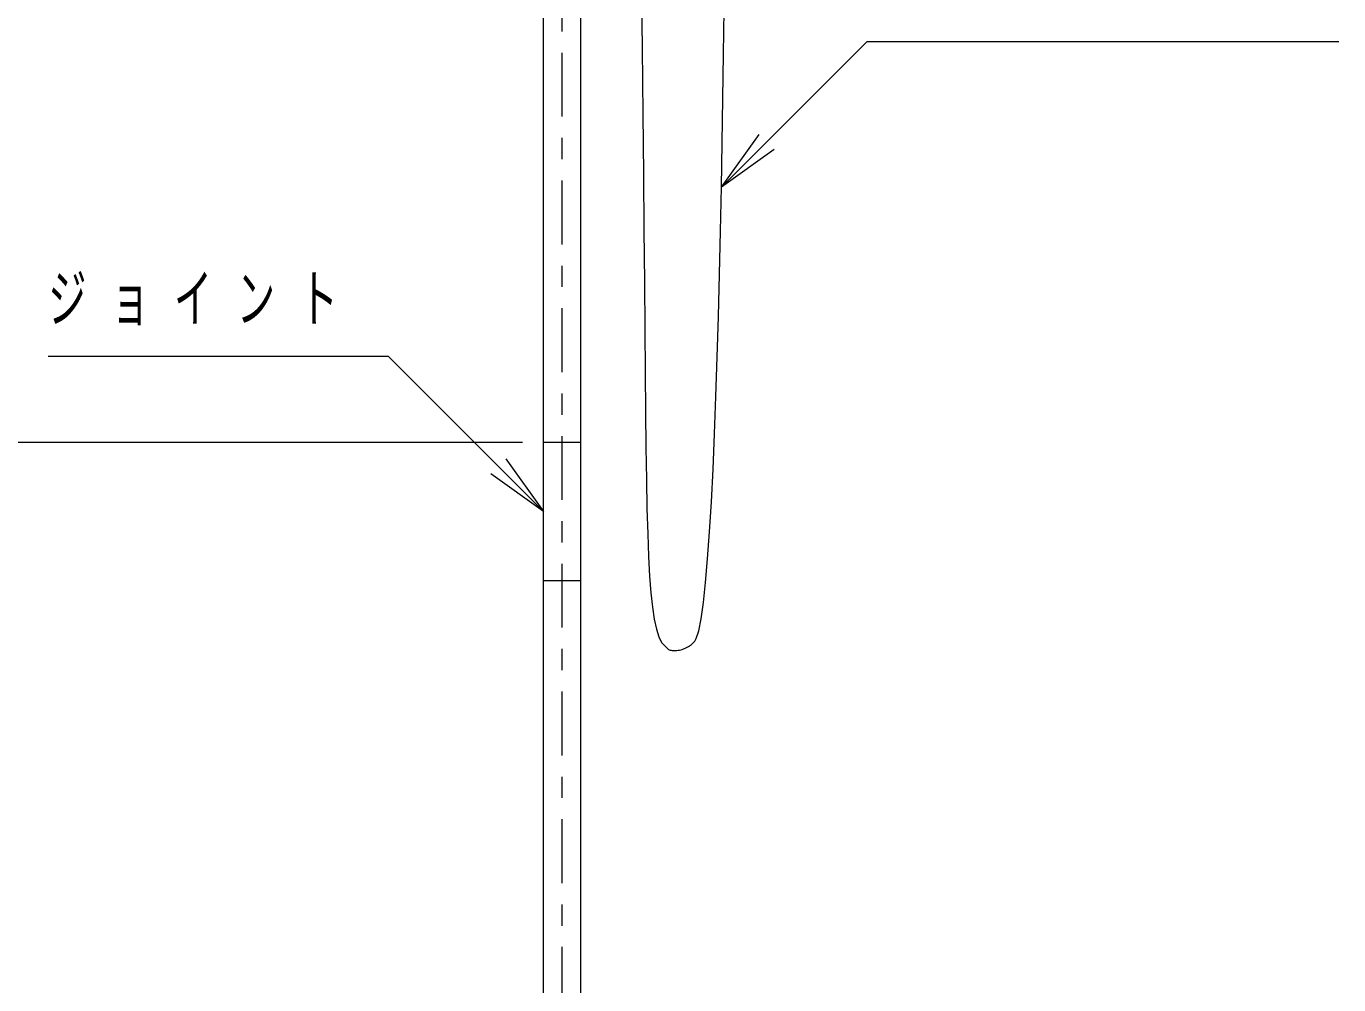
# Model space of a CAD drawing. Units: millimetres on the paper, scale 1:20. Extents: x -385 to 0, y -5 to 267.
# Drawn here: x -165.7 to -104.1, y 118.4 to 163.4 of the extents above; entities that cross this region are included whole.
import ezdxf

# ---------------------------------------------------------------- set-up
doc = ezdxf.new("R2010")
doc.units = ezdxf.units.MM
doc.linetypes.add('USER2', pattern=[6, 3, -1, 1, -1])
doc.layers.add('LY_1', color=7, linetype='Continuous', lineweight=13)
doc.styles.add('ＭＳ ゴシック', font='')
doc.styles.get('ＭＳ ゴシック').set_extended_font_data('MS Gothic')

msp = doc.modelspace()

# ---------------------------------------------------------------- linework, layer by layer
at = {"layer": 'LY_1', "color": 2, "linetype": 'USER2'}
msp.add_line((-140.53, 81.194), (-140.53, 206.049), dxfattribs=at)
at = {"layer": 'LY_1', "color": 21}
for p, q in [((-141.405, 84.147), (-141.405, 180.054)), ((-139.655, 84.147), (-139.655, 180.054)), ((-139.655, 143.897), (-141.405, 143.897)), ((-139.655, 137.397), (-141.405, 137.397))]:
    msp.add_line(p, q, dxfattribs=at)
at = {"layer": 'LY_1'}
for p, q in [((-136.827, 165.696), (-136.784, 162.4)), ((-132.955, 162.132), (-132.931, 164.196)), ((-136.784, 162.4), (-136.748, 159.334)), ((-132.983, 160.048), (-132.955, 162.132)), ((-133.016, 157.959), (-132.983, 160.048)), ((-136.748, 159.334), (-136.719, 156.491)), ((-133.054, 155.877), (-131.286, 158.352)), ((-133.054, 155.877), (-130.932, 157.998)), ((-133.054, 155.877), (-133.016, 157.959)), ((-130.579, 157.645), (-133.054, 155.877)), ((-136.719, 156.491), (-136.695, 153.862)), ((-133.096, 153.816), (-133.054, 155.877)), ((-136.695, 153.862), (-136.675, 151.439)), ((-133.142, 151.79), (-133.096, 153.816)), ((-133.194, 149.811), (-133.142, 151.79)), ((-136.675, 151.439), (-136.657, 149.215)), ((-133.251, 147.894), (-133.194, 149.811)), ((-136.657, 149.215), (-136.64, 147.181)), ((-133.312, 146.051), (-133.251, 147.894)), ((-136.64, 147.181), (-136.623, 145.331)), ((-133.379, 144.297), (-133.312, 146.051)), ((-136.623, 145.331), (-136.603, 143.655)), ((-133.451, 142.643), (-133.379, 144.297)), ((-142.405, 143.897), (-194.03, 143.897)), ((-136.603, 143.655), (-136.58, 142.146)), ((-143.173, 143.122), (-141.405, 140.647)), ((-141.405, 140.647), (-143.88, 142.415)), ((-141.405, 140.647), (-143.527, 142.768)), ((-133.529, 141.105), (-133.451, 142.643)), ((-136.58, 142.146), (-136.553, 140.795)), ((-136.553, 140.795), (-136.519, 139.596)), ((-133.613, 139.695), (-133.529, 141.105)), ((-136.519, 139.596), (-136.478, 138.54)), ((-133.702, 138.427), (-133.613, 139.695)), ((-136.478, 138.54), (-136.428, 137.619)), ((-133.797, 137.314), (-133.702, 138.427)), ((-136.428, 137.619), (-136.368, 136.826)), ((-133.898, 136.369), (-133.797, 137.314)), ((-136.368, 136.826), (-136.296, 136.151)), ((-134.006, 135.606), (-133.898, 136.369)), ((-136.296, 136.151), (-136.211, 135.588)), ((-136.211, 135.588), (-136.111, 135.129)), ((-136.111, 135.129), (-135.996, 134.765)), ((-134.239, 134.68), (-134.119, 135.039)), ((-134.119, 135.039), (-134.006, 135.606)), ((-135.996, 134.765), (-135.863, 134.489)), ((-135.863, 134.489), (-135.54, 134.168)), ((-134.547, 134.339), (-134.493, 134.378)), ((-134.493, 134.378), (-134.442, 134.42)), ((-134.442, 134.42), (-134.394, 134.466)), ((-134.394, 134.466), (-134.349, 134.514)), ((-134.349, 134.514), (-134.308, 134.566)), ((-134.308, 134.566), (-134.239, 134.68)), ((-135.54, 134.168), (-135.504, 134.152)), ((-135.504, 134.152), (-135.463, 134.139)), ((-135.463, 134.139), (-135.418, 134.129)), ((-135.418, 134.129), (-135.37, 134.121)), ((-135.37, 134.121), (-135.319, 134.117)), ((-135.319, 134.117), (-135.265, 134.116)), ((-135.265, 134.116), (-135.208, 134.118)), ((-135.208, 134.118), (-135.15, 134.122)), ((-135.15, 134.122), (-135.09, 134.13)), ((-135.09, 134.13), (-135.03, 134.141)), ((-135.03, 134.141), (-134.968, 134.155)), ((-134.968, 134.155), (-134.906, 134.172)), ((-134.906, 134.172), (-134.844, 134.192)), ((-134.844, 134.192), (-134.782, 134.215)), ((-134.782, 134.215), (-134.721, 134.241)), ((-134.721, 134.241), (-134.662, 134.271)), ((-134.662, 134.271), (-134.603, 134.303)), ((-134.603, 134.303), (-134.547, 134.339))]:
    msp.add_line(p, q, dxfattribs=at)
for points in [[(-133.054, 155.877), (-126.207, 162.723), (-104.063, 162.723)], [(-141.405, 140.647), (-148.692, 147.933), (-164.674, 147.933)]]:
    msp.add_lwpolyline(points, dxfattribs=at)

# ---------------------------------------------------------------- texts
at = {"layer": 'LY_1', "insert": (-164.674, 150.583), "char_height": 2.199, "attachment_point": 4, "style": 'ＭＳ ゴシック'}
msp.add_mtext('\\T1.64;\\W0.6;ジョイント', dxfattribs=at)

doc.saveas('drawing.dxf')
